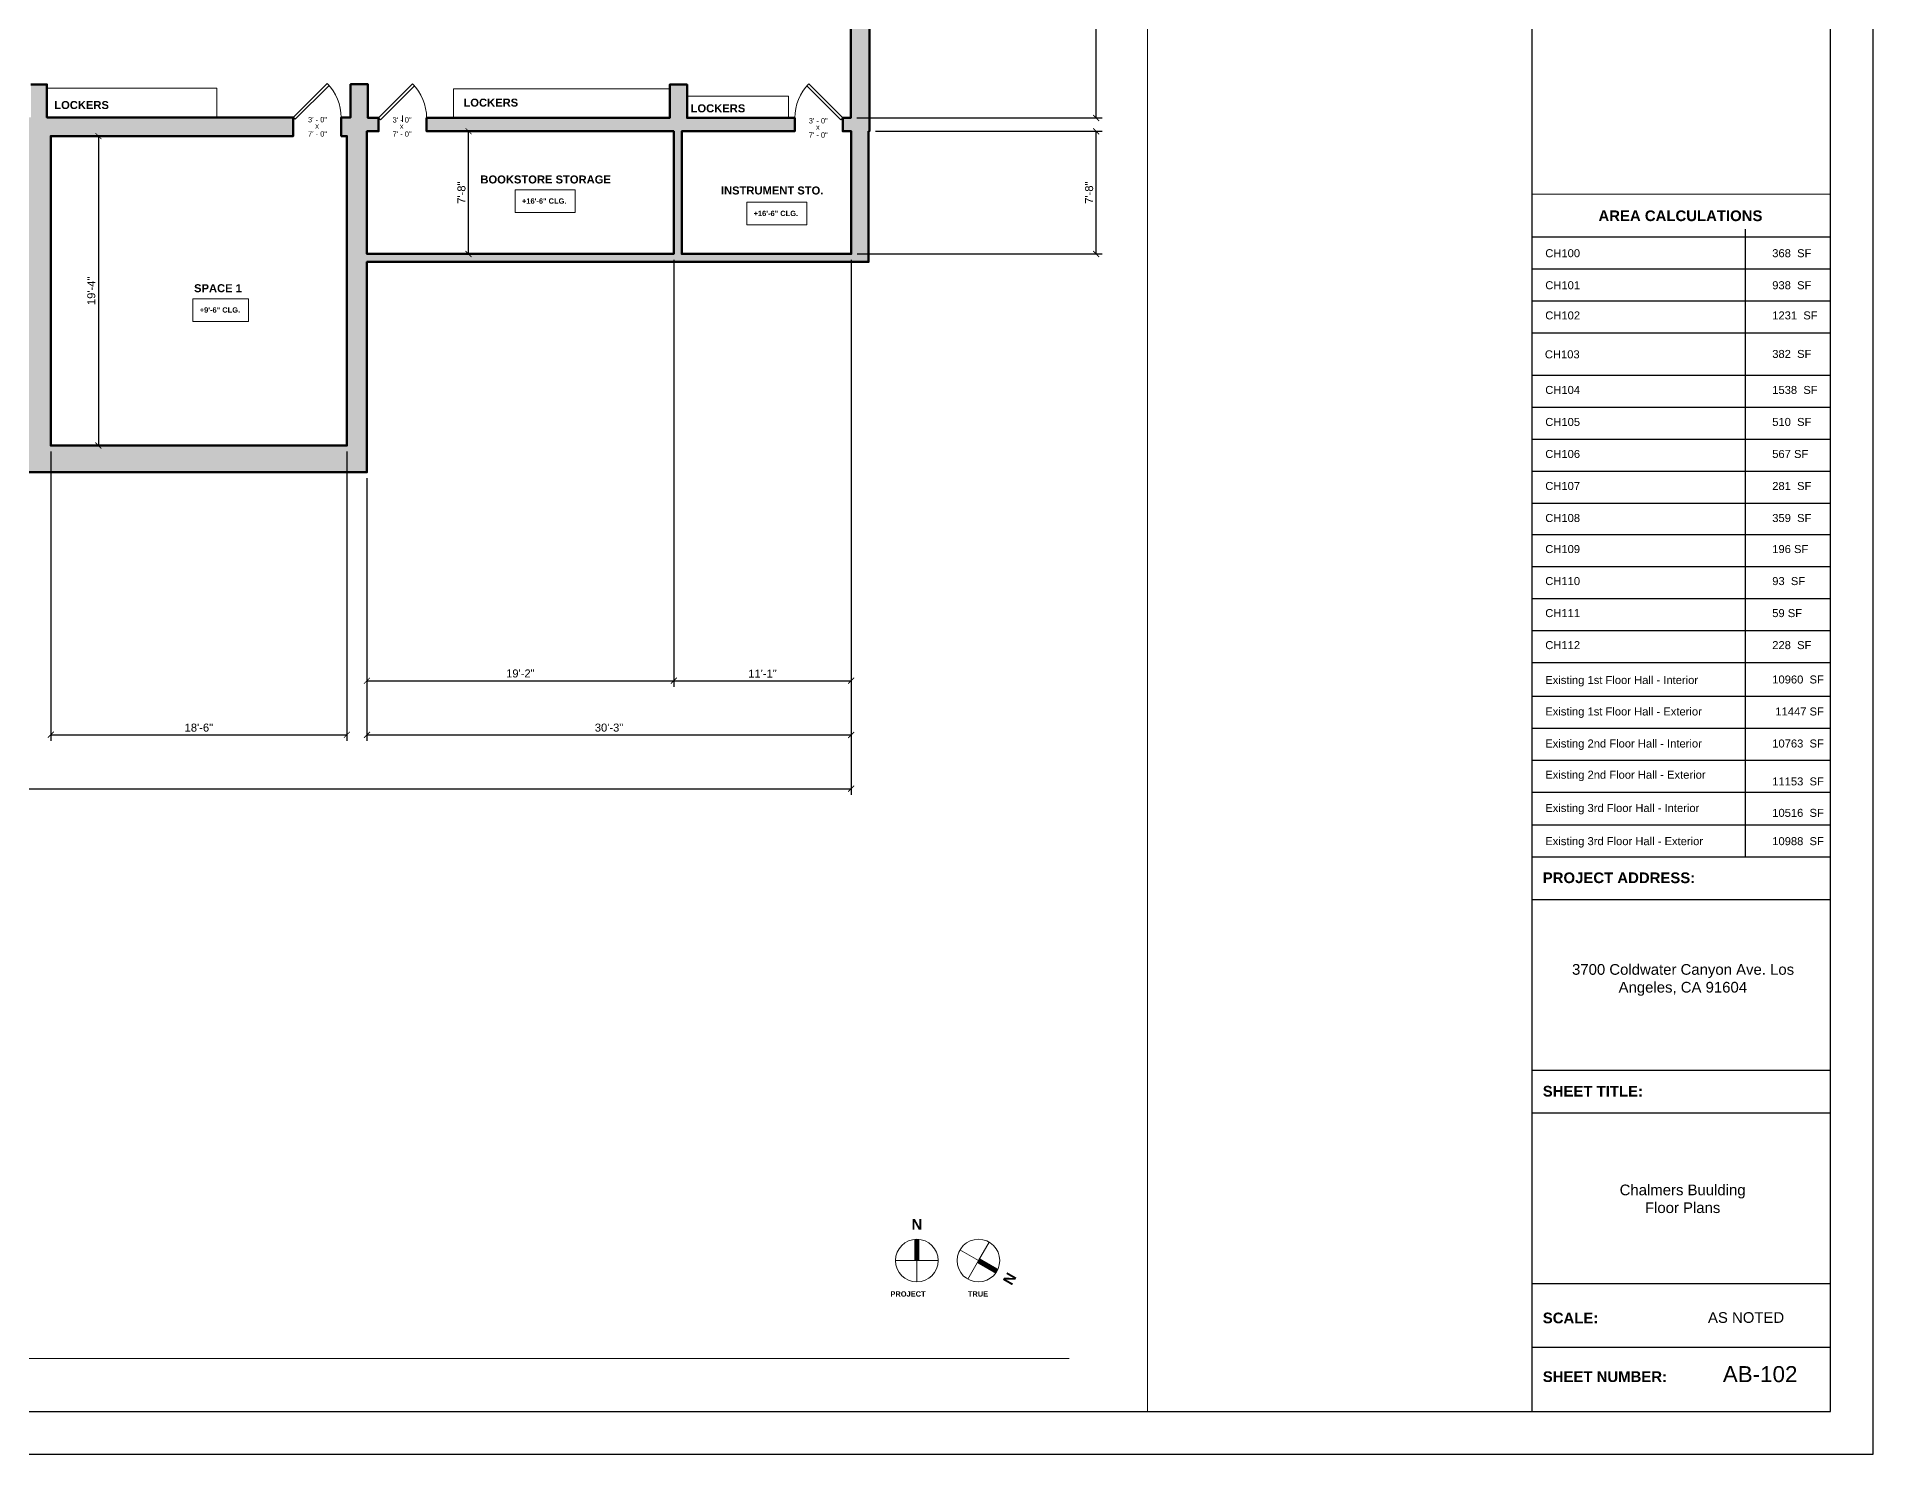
# Model space of a CAD drawing. Header units: inches. Extents: x -2078 to 106214, y -964 to 6385.
# Drawn here: x 19181 to 20558, y 2929 to 3991 of the extents above; entities that cross this region are included whole.
import ezdxf

# ---------------------------------------------------------------- set-up
doc = ezdxf.new("R2010")
doc.units = ezdxf.units.IN
doc.header["$MEASUREMENT"] = 0
for name, color, linetype, lineweight in [('A-ANNO', 2, 'Continuous', 5), ('A-ANNO-DIMS', 1, 'Continuous', 9), ('A-CASE', 4, 'Continuous', 9), ('A-DETAIL-2', 20, 'Continuous', 25), ('A-DETAIL-3', 40, 'Continuous', 15), ('A-DOOR', 1, 'Continuous', 18), ('A-WALL', 3, 'Continuous', 40)]:
    doc.layers.add(name, color=color, linetype=linetype, lineweight=lineweight)
doc.layers.add('A-HATCH', color=9, linetype='Continuous')
doc.layers.add('A-TB', color=7, linetype='Continuous')
doc.styles.add('Arial_1', font='arial.ttf', dxfattribs={"height": 0.0625})
doc.styles.add('Arial_2', font='arial.ttf', dxfattribs={"height": 3})
doc.styles.add('Arial_3', font='arial.ttf', dxfattribs={"height": 0.125})
doc.styles.add('Arial_4', font='arial.ttf', dxfattribs={"height": 3})
doc.styles.add('Arial_5', font='arial.ttf', dxfattribs={"height": 0.09375})
doc.styles.add('Arial_B', font='arialbd.ttf', dxfattribs={"height": 4.5})
doc.styles.add('Arial_B_1', font='arialbd.ttf', dxfattribs={"height": 3})
doc.styles.add('Arial_B_2', font='arialbd.ttf', dxfattribs={"height": 0.125})
doc.styles.add('Arial_B_3', font='arialbd.ttf', dxfattribs={"height": 0.0625})
doc.styles.add('Jay Cad', font='arial.ttf', dxfattribs={"height": 0.125})
doc.styles.add('JC', font='arial.ttf', dxfattribs={"height": 0.125})
doc.dimstyles.new('Jay Cad - DIMS', dxfattribs={"dimtxt": 0.125, "dimasz": 0.09375, "dimexe": 0.09375, "dimexo": 0.09375, "dimgap": 0.046875, "dimtad": 1, "dimdec": 1, "dimzin": 0, "dimdsep": 46, "dimlunit": 4, "dimtxsty": 'Jay Cad', "dimblk": 'ARCHTICK', "dimcen": 0.09, "dimclrd": 1, "dimclre": 1, "dimclrt": 256, "dimadec": 0, "dimazin": 0, "dimtfac": 1, "dimtdec": 1, "dimtofl": 0, "dimtmove": 1, "dimatfit": 3, "dimfxl": 1, "dimtolj": 1, "dimtzin": 0, "dimarcsym": 0})
doc.dimstyles.new('JC-DIMS', dxfattribs={"dimtxt": 0.125, "dimasz": 0.09375, "dimexe": 0.09375, "dimexo": 0.09375, "dimgap": 0.046875, "dimtad": 1, "dimdec": 1, "dimzin": 0, "dimdsep": 46, "dimlunit": 4, "dimtxsty": 'JC', "dimblk": 'ARCHTICK', "dimcen": 0.09, "dimclrd": 1, "dimclre": 1, "dimclrt": 256, "dimadec": 0, "dimazin": 0, "dimtfac": 1, "dimtdec": 1, "dimtofl": 0, "dimtmove": 1, "dimatfit": 3, "dimfxl": 1, "dimtolj": 1, "dimtzin": 0, "dimarcsym": 0})

# ---------------------------------------------------------------- blocks, each defined once
blk = doc.blocks.new('JC_DOOR_SINGLE PANEL - SINGLE DOOR-1525219-1st Floor Plan')
at = {"layer": 'A-DOOR', "lineweight": 30}
for p, q in [((-7.5, 30.5), (-8.9, 29)), ((-8.9, 29), (16.6, 3.6)), ((18, 5), (-7.5, 30.5)), ((16.6, 3.6), (18, 5))]:
    blk.add_line(p, q, dxfattribs=at)
at = {"layer": 'A-DOOR', "lineweight": 9}
blk.add_arc((18, 5), 36, 135, 180, dxfattribs=at)
blk = doc.blocks.new('JC_DOOR_SINGLE PANEL - SINGLE DOOR-1525205-1st Floor Plan')
at = {"layer": 'A-DOOR', "lineweight": 30}
for p, q in [((-8.9, -29), (16.6, -3.6)), ((18, -5), (-7.5, -30.5)), ((16.6, -3.6), (18, -5)), ((-7.5, -30.5), (-8.9, -29))]:
    blk.add_line(p, q, dxfattribs=at)
at = {"layer": 'A-DOOR', "lineweight": 9}
blk.add_arc((18, -5), 36, 180, 225, dxfattribs=at)
blk = doc.blocks.new('JC_DOOR_SINGLE PANEL - SINGLE DOOR-1525207-1st Floor Plan')
at = {"layer": 'A-DOOR', "lineweight": 30}
for p, q in [((-8.9, -31), (16.6, -5.6)), ((18, -7), (-7.5, -32.5)), ((16.6, -5.6), (18, -7)), ((-7.5, -32.5), (-8.9, -31))]:
    blk.add_line(p, q, dxfattribs=at)
at = {"layer": 'A-DOOR', "lineweight": 9}
blk.add_arc((18, -7), 36, 180, 225, dxfattribs=at)
blk = doc.blocks.new('Casework 36 - Casework 1-1710508-1st Floor Plan')
at = {"layer": 'A-CASE'}
for q in [(-956.5, -335.6), (-829.3, -357.7)]:
    blk.add_line((-829.3, -335.6), q, dxfattribs=at)
blk = doc.blocks.new('Casework 37 - Casework 1-1710561-1st Floor Plan')
at = {"layer": 'A-CASE'}
for p in [(-981.2, -359), (-819.1, -337.1)]:
    blk.add_line(p, (-981.2, -337.1), dxfattribs=at)
blk = doc.blocks.new('Casework 38 - Casework 1-1710618-1st Floor Plan')
at = {"layer": 'A-CASE'}
for q in [(-982.4, -346.2), (-906.5, -362.6)]:
    blk.add_line((-906.5, -346.2), q, dxfattribs=at)
blk = doc.blocks.new('_ArchTick')
at = {"color": 0, "linetype": 'ByBlock', "const_width": 0.15}
blk.add_lwpolyline([(-0.5, -0.5), (0.5, 0.5)], dxfattribs=at)
blk = doc.blocks.new('*D1133')
at = {"layer": 'A-ANNO', "color": 1, "lineweight": -2, "transparency": 16777216}
for p, q in [((19191.7, 3680.4), (19191.7, 3463.6)), ((19413.7, 3680.4), (19413.7, 3463.6)), ((19191.7, 3468.1), (19413.7, 3468.1))]:
    blk.add_line(p, q, dxfattribs=at)
at = {"layer": 'Defpoints', "color": 0, "transparency": 16777216}
for p in [(19191.7, 3684.9), (19413.7, 3684.9), (19413.7, 3468.1)]:
    blk.add_point(p, dxfattribs=at)
at = {"layer": 'A-ANNO', "color": 1, "lineweight": -2, "transparency": 16777216, "xscale": 4.5, "yscale": 4.5, "zscale": 4.5, "rotation": 180}
blk.add_blockref('_ArchTick', (19191.7, 3468.1), dxfattribs=at)
at = {"layer": 'A-ANNO', "color": 1, "lineweight": -2, "transparency": 16777216, "xscale": 4.5, "yscale": 4.5, "zscale": 4.5}
blk.add_blockref('_ArchTick', (19413.7, 3468.1), dxfattribs=at)
at = {"layer": 'A-ANNO', "transparency": 16777216, "insert": (19302.7, 3473.4), "char_height": 6, "attachment_point": 5, "style": 'Jay Cad'}
blk.add_mtext('\\A1;18\'-6"', dxfattribs=at)
blk = doc.blocks.new('*D1135')
at = {"layer": 'A-ANNO', "color": 1, "lineweight": -2, "transparency": 16777216}
for p, q in [((19791.7, 3824), (19791.7, 3463.5)), ((19428.7, 3660.4), (19428.7, 3463.5)), ((19428.7, 3468), (19791.7, 3468))]:
    blk.add_line(p, q, dxfattribs=at)
at = {"layer": 'Defpoints', "color": 0, "transparency": 16777216}
for p in [(19791.7, 3828.5), (19428.7, 3664.9), (19791.7, 3468)]:
    blk.add_point(p, dxfattribs=at)
at = {"layer": 'A-ANNO', "color": 1, "lineweight": -2, "transparency": 16777216, "xscale": 4.5, "yscale": 4.5, "zscale": 4.5, "rotation": 180}
blk.add_blockref('_ArchTick', (19428.7, 3468), dxfattribs=at)
at = {"layer": 'A-ANNO', "color": 1, "lineweight": -2, "transparency": 16777216, "xscale": 4.5, "yscale": 4.5, "zscale": 4.5}
blk.add_blockref('_ArchTick', (19791.7, 3468), dxfattribs=at)
at = {"layer": 'A-ANNO', "transparency": 16777216, "insert": (19610.2, 3473.4), "char_height": 6, "attachment_point": 5, "style": 'Jay Cad'}
blk.add_mtext('\\A1;30\'-3"', dxfattribs=at)
blk = doc.blocks.new('*D1117')
at = {"layer": 'A-ANNO', "color": 1, "lineweight": -2, "transparency": 16777216}
for p, q in [((19795.9, 4187.5), (19979.9, 4187.5)), ((19975.4, 3930.5), (19975.4, 4187.5)), ((19795.9, 3930.5), (19979.9, 3930.5))]:
    blk.add_line(p, q, dxfattribs=at)
at = {"layer": 'Defpoints', "color": 0, "transparency": 16777216}
for p in [(19791.4, 4187.5), (19975.4, 4187.5), (19791.4, 3930.5)]:
    blk.add_point(p, dxfattribs=at)
at = {"layer": 'A-ANNO', "color": 1, "lineweight": -2, "transparency": 16777216, "xscale": 4.5, "yscale": 4.5, "zscale": 4.5}
for p, rotation in [((19975.4, 4187.5), 90), ((19975.4, 3930.5), 270)]:
    blk.add_blockref('_ArchTick', p, dxfattribs=dict(at, rotation=rotation))
at = {"layer": 'A-ANNO', "transparency": 16777216, "insert": (19970.1, 4059), "char_height": 6, "attachment_point": 5, "rotation": 90, "style": 'Jay Cad'}
blk.add_mtext('\\A1;21\'-5"', dxfattribs=at)
blk = doc.blocks.new('*D1165')
at = {"layer": 'A-ANNO-DIMS', "color": 1, "lineweight": -2, "transparency": 16777216}
for p, q in [((19503.8, 3920.5), (19509.4, 3920.5)), ((19504.9, 3828.5), (19504.9, 3920.5)), ((19503.8, 3828.5), (19509.4, 3828.5))]:
    blk.add_line(p, q, dxfattribs=at)
at = {"layer": 'Defpoints', "color": 0, "transparency": 16777216}
for p in [(19499.3, 3920.5), (19504.9, 3920.5), (19499.3, 3828.5)]:
    blk.add_point(p, dxfattribs=at)
at = {"layer": 'A-ANNO-DIMS', "color": 1, "lineweight": -2, "transparency": 16777216, "xscale": 4.5, "yscale": 4.5, "zscale": 4.5}
for p, rotation in [((19504.9, 3920.5), 90), ((19504.9, 3828.5), 270)]:
    blk.add_blockref('_ArchTick', p, dxfattribs=dict(at, rotation=rotation))
at = {"layer": 'A-ANNO-DIMS', "transparency": 16777216, "insert": (19499.6, 3874.5), "char_height": 6, "width": 0.401, "attachment_point": 5, "rotation": 90, "style": 'JC'}
blk.add_mtext('\\A1;7\'-8"', dxfattribs=at)
blk = doc.blocks.new('*D1173')
at = {"layer": 'A-ANNO', "color": 1, "lineweight": -2, "transparency": 16777216}
for p, q in [((19791.7, 3824), (19791.7, 3423.1)), ((17744.7, 3807.4), (17744.7, 3423.1)), ((17744.7, 3427.6), (19791.7, 3427.6))]:
    blk.add_line(p, q, dxfattribs=at)
at = {"layer": 'Defpoints', "color": 0, "transparency": 16777216}
for p in [(19791.7, 3828.5), (17744.7, 3811.9), (19791.7, 3427.6)]:
    blk.add_point(p, dxfattribs=at)
at = {"layer": 'A-ANNO', "color": 1, "lineweight": -2, "transparency": 16777216, "xscale": 4.5, "yscale": 4.5, "zscale": 4.5, "rotation": 180}
blk.add_blockref('_ArchTick', (17744.7, 3427.6), dxfattribs=at)
at = {"layer": 'A-ANNO', "color": 1, "lineweight": -2, "transparency": 16777216, "xscale": 4.5, "yscale": 4.5, "zscale": 4.5}
blk.add_blockref('_ArchTick', (19791.7, 3427.6), dxfattribs=at)
at = {"layer": 'A-ANNO', "transparency": 16777216, "insert": (18768.2, 3432.9), "char_height": 6, "attachment_point": 5, "style": 'Jay Cad'}
blk.add_mtext('\\A1;170\'-7"', dxfattribs=at)
blk = doc.blocks.new('*D1175')
at = {"layer": 'A-ANNO', "color": 1, "lineweight": -2, "transparency": 16777216}
for p, q in [((19809.9, 3920.5), (19979.9, 3920.5)), ((19975.4, 3828.5), (19975.4, 3920.5)), ((19796.2, 3828.5), (19979.9, 3828.5))]:
    blk.add_line(p, q, dxfattribs=at)
at = {"layer": 'Defpoints', "color": 0, "transparency": 16777216}
for p in [(19805.4, 3920.5), (19975.4, 3920.5), (19791.7, 3828.5)]:
    blk.add_point(p, dxfattribs=at)
at = {"layer": 'A-ANNO', "color": 1, "lineweight": -2, "transparency": 16777216, "xscale": 4.5, "yscale": 4.5, "zscale": 4.5}
for p, rotation in [((19975.4, 3920.5), 90), ((19975.4, 3828.5), 270)]:
    blk.add_blockref('_ArchTick', p, dxfattribs=dict(at, rotation=rotation))
at = {"layer": 'A-ANNO', "transparency": 16777216, "insert": (19970.1, 3874.5), "char_height": 6, "attachment_point": 5, "rotation": 90, "style": 'Jay Cad'}
blk.add_mtext('\\A1;7\'-8"', dxfattribs=at)
blk = doc.blocks.new('JC- existing door Tag_quad - JC- existing door Tag_quad-839775-1st Floor Plan')
at = {"layer": 'A-ANNO', "insert": (-0.023, 0.038), "char_height": 0.0625, "width": 0.0505, "attachment_point": 1, "style": 'Arial_1', "bg_fill": 3, "box_fill_scale": 1.25, "bg_fill_color": 256, "bg_fill_true_color": 13158600, "bg_fill_transparency": 0}
blk.add_mtext('x', dxfattribs=at)
blk = doc.blocks.new('*D1205')
at = {"layer": 'A-ANNO-DIMS', "color": 1, "lineweight": -2, "transparency": 16777216}
for p, q in [((19228.6, 3916.9), (19222.9, 3916.9)), ((19227.4, 3916.9), (19227.4, 3684.9)), ((19228.6, 3684.9), (19222.9, 3684.9))]:
    blk.add_line(p, q, dxfattribs=at)
at = {"layer": 'Defpoints', "color": 0, "transparency": 16777216}
for p in [(19233.1, 3916.9), (19227.4, 3684.9), (19233.1, 3684.9)]:
    blk.add_point(p, dxfattribs=at)
at = {"layer": 'A-ANNO-DIMS', "color": 1, "lineweight": -2, "transparency": 16777216, "xscale": 4.5, "yscale": 4.5, "zscale": 4.5}
for p, rotation in [((19227.4, 3916.9), 90), ((19227.4, 3684.9), 270)]:
    blk.add_blockref('_ArchTick', p, dxfattribs=dict(at, rotation=rotation))
at = {"layer": 'A-ANNO-DIMS', "transparency": 16777216, "insert": (19222.1, 3800.9), "char_height": 6, "width": 0.487, "attachment_point": 5, "rotation": 90, "style": 'JC'}
blk.add_mtext('\\A1;19\'-4"', dxfattribs=at)
blk = doc.blocks.new('*D1211')
at = {"layer": 'A-ANNO', "color": 1, "lineweight": -2, "transparency": 16777216}
for p, q in [((19658.7, 3824), (19658.7, 3504.1)), ((19428.7, 3660.4), (19428.7, 3504.1)), ((19428.7, 3508.6), (19658.7, 3508.6))]:
    blk.add_line(p, q, dxfattribs=at)
at = {"layer": 'Defpoints', "color": 0, "transparency": 16777216}
for p in [(19658.7, 3828.5), (19428.7, 3664.9), (19658.7, 3508.6)]:
    blk.add_point(p, dxfattribs=at)
at = {"layer": 'A-ANNO', "color": 1, "lineweight": -2, "transparency": 16777216, "xscale": 4.5, "yscale": 4.5, "zscale": 4.5, "rotation": 180}
blk.add_blockref('_ArchTick', (19428.7, 3508.6), dxfattribs=at)
at = {"layer": 'A-ANNO', "color": 1, "lineweight": -2, "transparency": 16777216, "xscale": 4.5, "yscale": 4.5, "zscale": 4.5}
blk.add_blockref('_ArchTick', (19658.7, 3508.6), dxfattribs=at)
at = {"layer": 'A-ANNO', "transparency": 16777216, "insert": (19543.7, 3514), "char_height": 6, "attachment_point": 5, "style": 'Jay Cad'}
blk.add_mtext('\\A1;19\'-2"', dxfattribs=at)
blk = doc.blocks.new('*D1213')
at = {"layer": 'A-ANNO', "color": 1, "lineweight": -2, "transparency": 16777216}
for p, q in [((19658.7, 3824), (19658.7, 3504.1)), ((19791.7, 3824), (19791.7, 3504.1)), ((19658.7, 3508.6), (19791.7, 3508.6))]:
    blk.add_line(p, q, dxfattribs=at)
at = {"layer": 'Defpoints', "color": 0, "transparency": 16777216}
for p in [(19658.7, 3828.5), (19791.7, 3828.5), (19791.7, 3508.6)]:
    blk.add_point(p, dxfattribs=at)
at = {"layer": 'A-ANNO', "color": 1, "lineweight": -2, "transparency": 16777216, "xscale": 4.5, "yscale": 4.5, "zscale": 4.5, "rotation": 180}
blk.add_blockref('_ArchTick', (19658.7, 3508.6), dxfattribs=at)
at = {"layer": 'A-ANNO', "color": 1, "lineweight": -2, "transparency": 16777216, "xscale": 4.5, "yscale": 4.5, "zscale": 4.5}
blk.add_blockref('_ArchTick', (19791.7, 3508.6), dxfattribs=at)
at = {"layer": 'A-ANNO', "transparency": 16777216, "insert": (19725.2, 3513.9), "char_height": 6, "attachment_point": 5, "style": 'Jay Cad'}
blk.add_mtext('\\A1;11\'-1"', dxfattribs=at)
blk = doc.blocks.new('JC_TB_48x36 - JC_TB_3624-1264225-Floor Plans')
at = {"layer": 'A-TB'}
for p, q in [((47.997, -11.988), (47.997, 24.012)), ((43.997, 23.512), (43.997, -11.488)), ((47.497, -11.488), (47.497, 23.512)), ((43.997, -4.988), (47.497, -4.988)), ((43.997, -5.488), (47.497, -5.488)), ((43.997, -7.488), (47.497, -7.488)), ((43.997, -7.988), (47.497, -7.988)), ((43.997, -9.988), (47.497, -9.988)), ((47.497, -10.738), (43.997, -10.738)), ((0.747, -11.488), (47.497, -11.488)), ((-0.003, -11.988), (47.997, -11.988))]:
    blk.add_line(p, q, dxfattribs=at)
at = {"layer": 'A-TB', "insert": (46.061, -10.323), "char_height": 0.125, "width": 1.08259, "attachment_point": 1, "style": 'Arial_3', "bg_fill": 2}
blk.add_mtext('AS NOTED', dxfattribs=at)
at = {"layer": 'A-TB', "char_height": 0.125, "attachment_point": 1, "style": 'Arial_B_2', "bg_fill": 2}
for s, insert, width in [('PROJECT ADDRESS:', (44.126, -5.172), 2.14941), ('SHEET TITLE:', (44.126, -7.672), 1.42031), ('SCALE:', (44.126, -10.328), 0.77959), ('SHEET NUMBER:', (44.126, -11.016), 1.76434)]:
    blk.add_mtext(s, dxfattribs=dict(at, insert=insert, width=width))
blk = doc.blocks.new('north arrow - north arrow-1258243-Floor Plans')
at = {"layer": 'A-ANNO'}
h = blk.add_hatch(color=256, dxfattribs=at)
edge = h.paths.add_edge_path()
edge.add_line((0.031, 0), (-0.031, 0))
edge.add_line((-0.031, 0), (-0.031, 0.248))
edge.add_arc((0, 0), 0.25, 82.8192, 97.1808, ccw=False)
edge.add_line((0.031, 0.248), (0.031, 0))
at = {"layer": 'A-ANNO', "lineweight": 20}
for q in [(-0.25, 0), (0.25, 0), (0, -0.25)]:
    blk.add_line((0, 0), q, dxfattribs=at)
at = {"layer": 'A-ANNO'}
blk.add_circle((0, 0), 0.25, dxfattribs=at)
at = {"layer": 'A-ANNO', "insert": (-0.062, 0.486), "char_height": 0.125, "width": 0.1515, "attachment_point": 1, "style": 'Arial_B_2', "bg_fill": 3, "box_fill_scale": 1.25, "bg_fill_color": 256, "bg_fill_true_color": 13158600, "bg_fill_transparency": 0}
blk.add_mtext('\\fArial|b1|i0|c0|p34|;N', dxfattribs=at)

msp = doc.modelspace()

# ---------------------------------------------------------------- linework, layer by layer
at = {"layer": 'A-ANNO'}
msp.add_line((19455.414, 3925.501), (19455.401, 3932.394), dxfattribs=at)
at = {"layer": 'A-ANNO', "flags": 128}
for points in [[(19539.815, 3876.67), (19584.726, 3876.67), (19584.726, 3859.601), (19539.815, 3859.601)], [(19713.431, 3867.4), (19758.342, 3867.4), (19758.342, 3850.332), (19713.431, 3850.332)], [(19298.267, 3795.001), (19340.003, 3795.001), (19340.003, 3777.932), (19298.267, 3777.932)]]:
    msp.add_lwpolyline(points, close=True, dxfattribs=at)
at = {"layer": 'A-DETAIL-3', "lineweight": 9}
msp.add_line((20013.88, 5200.663), (20013.88, 2960.663), dxfattribs=at)

# ---------------------------------------------------------------- block references
at = {"layer": 'A-CASE'}
for name, p in [('Casework 36 - Casework 1-1710508-1st Floor Plan', (20145.359, 4288.537)), ('Casework 37 - Casework 1-1710561-1st Floor Plan', (20474.8, 4289.533)), ('Casework 38 - Casework 1-1710618-1st Floor Plan', (20651.123, 4293.076))]:
    msp.add_blockref(name, p, dxfattribs=at)
at = {"layer": 'A-DOOR', "rotation": 180}
for name, p in [('JC_DOOR_SINGLE PANEL - SINGLE DOOR-1525207-1st Floor Plan', (19391.414, 3923.88)), ('JC_DOOR_SINGLE PANEL - SINGLE DOOR-1525205-1st Floor Plan', (19455.414, 3925.501))]:
    msp.add_blockref(name, p, dxfattribs=at)
at = {"layer": 'A-DOOR'}
msp.add_blockref('JC_DOOR_SINGLE PANEL - SINGLE DOOR-1525219-1st Floor Plan', (19767.414, 3925.501), dxfattribs=at)

# ---------------------------------------------------------------- texts
at = {"layer": 'A-ANNO', "attachment_point": 1}
for s, insert, char_height, width, style in [('LOCKERS', (19194.307, 3943.17), 6, 50.5, 'Arial_B'), ('LOCKERS', (19501.07, 3944.989), 6, 50.5, 'Arial_B'), ('LOCKERS', (19671.32, 3940.71), 6, 50.5, 'Arial_B'), ('BOOKSTORE STORAGE', (19513.761, 3887.379), 6, 120.594, 'Arial_B'), ('+16\'-6" CLG.', (19544.935, 3870.216), 4, 41.814, 'Arial_B_1'), ('INSTRUMENT STO.', (19694.064, 3879.109), 6, 94.94, 'Arial_B'), ('+16\'-6" CLG.', (19718.551, 3860.947), 4, 41.814, 'Arial_B_1'), ('SPACE 1', (19299.105, 3805.856), 6, 43.632, 'Arial_B'), ('+9\'-6" CLG.', (19303.387, 3788.547), 4, 37.976, 'Arial_B_1')]:
    msp.add_mtext(s, dxfattribs=dict(at, insert=insert, char_height=char_height, width=width, style=style))

# ---------------------------------------------------------------- dimensions: what is measured, and where the dimension line sits
at = {"layer": 'A-ANNO'}
for base, p1, p2, picture, middle in [((19975.394, 4187.501), (19791.414, 3930.501), (19791.414, 4187.501), '*D1117', (19970.08, 4059.001)), ((19975.394, 3920.501), (19791.703, 3828.501), (19805.414, 3920.501), '*D1175', (19970.08, 3874.501))]:
    dim = msp.add_linear_dim(base=base, p1=p1, p2=p2, angle=90, dimstyle='Jay Cad - DIMS', dxfattribs=at)
    dim.commit()
    dim.dimension.update_dxf_attribs({"geometry": picture, "text_midpoint": middle})
for base, p1, p2, picture, middle in [((19791.703, 3427.601), (17744.703, 3811.88), (19791.703, 3828.501), '*D1173', (18768.203, 3432.915)), ((19791.703, 3468.035), (19428.703, 3664.88), (19791.703, 3828.501), '*D1135', (19610.203, 3473.351)), ((19658.703, 3508.642), (19428.703, 3664.88), (19658.703, 3828.501), '*D1211', (19543.703, 3513.955)), ((19791.703, 3508.642), (19658.703, 3828.501), (19791.703, 3828.501), '*D1213', (19725.203, 3513.904)), ((19413.703, 3468.084), (19191.703, 3684.88), (19413.703, 3684.88), '*D1133', (19302.703, 3473.398))]:
    dim = msp.add_linear_dim(base=base, p1=p1, p2=p2, dimstyle='Jay Cad - DIMS', dxfattribs=at)
    dim.commit()
    dim.dimension.update_dxf_attribs({"geometry": picture, "text_midpoint": middle})
at = {"layer": 'A-ANNO-DIMS'}
for base, p1, p2, picture, middle in [((19227.424, 3684.88), (19233.081, 3916.88), (19233.081, 3684.88), '*D1205', (19222.11, 3800.88)), ((19504.945, 3920.501), (19499.288, 3828.501), (19499.288, 3920.501), '*D1165', (19499.631, 3874.501))]:
    dim = msp.add_linear_dim(base=base, p1=p1, p2=p2, angle=90, dimstyle='JC-DIMS', dxfattribs=at)
    dim.commit()
    dim.dimension.update_dxf_attribs({"geometry": picture, "text_midpoint": middle})

# ---------------------------------------------------------------- next in the draw order: block references
at = {"layer": 'A-ANNO', "xscale": 64, "yscale": 64, "zscale": 64}
for p in [(19391.414, 3924.089), (19454.791, 3923.924), (19766.791, 3923.229)]:
    msp.add_blockref('JC- existing door Tag_quad - JC- existing door Tag_quad-839775-1st Floor Plan', p, dxfattribs=at)

# ---------------------------------------------------------------- next in the draw order: texts
at = {"layer": 'A-ANNO', "char_height": 4, "width": 17.978, "attachment_point": 1, "style": 'Arial_2'}
for s, insert in [('3\' - 0"', (19384.528, 3931.226)), ('3\' - 0"', (19447.905, 3931.061)), ('3\' - 0"', (19759.905, 3930.366)), ('7\' - 0"', (19384.528, 3920.545)), ('7\' - 0"', (19447.905, 3920.38)), ('7\' - 0"', (19759.905, 3919.685))]:
    msp.add_mtext(s, dxfattribs=dict(at, insert=insert))

# ---------------------------------------------------------------- next in the draw order: block references
at = {"layer": 'A-TB', "xscale": 64, "yscale": 64, "zscale": 64}
msp.add_blockref('JC_TB_48x36 - JC_TB_3624-1264225-Floor Plans', (17486.08, 3695.863), dxfattribs=at)

# ---------------------------------------------------------------- next in the draw order: hatches: boundary and pattern name
at = {"layer": 'A-HATCH'}
h = msp.add_hatch(color=256, dxfattribs=at)
h.dxf.hatch_style = 1
h.paths.add_polyline_path([(19805.414, 4380.691), (19877.414, 4380.691), (19877.414, 4386.691), (19869.414, 4386.691), (19805.414, 4386.691), (19805.414, 4401.691), (19793.414, 4401.691), (19793.414, 4193.501), (19788.228, 4193.501), (19788.228, 4187.501), (19791.414, 4187.501), (19791.414, 3930.501), (19785.414, 3930.501), (19785.414, 3920.501), (19791.703, 3920.501), (19791.703, 3828.501), (19664.703, 3828.501), (19664.703, 3920.501), (19749.414, 3920.501), (19749.414, 3930.501), (19668.693, 3930.501), (19668.693, 3955.448), (19655.693, 3955.448), (19655.693, 3930.501), (19473.414, 3930.501), (19473.414, 3920.501), (19658.703, 3920.501), (19658.703, 3828.501), (19428.703, 3828.501), (19428.703, 3920.501), (19437.414, 3920.501), (19437.414, 3930.501), (19429.414, 3930.501), (19429.414, 3955.715), (19416.414, 3955.715), (19416.414, 3930.88), (19409.414, 3930.88), (19409.414, 3916.88), (19413.703, 3916.88), (19413.703, 3684.88), (19191.703, 3684.88), (19191.703, 3916.88), (19373.414, 3916.88), (19373.414, 3930.88), (19188.838, 3930.88), (19188.838, 3955.643), (19176.838, 3955.643), (19176.838, 3930.88), (19099.703, 3930.88), (19099.703, 3919.88), (19173.703, 3919.88), (19173.703, 3682.88), (19054.703, 3682.88), (19054.703, 3919.88), (19063.703, 3919.88), (19063.703, 3930.88), (19037.363, 3930.88), (19037.363, 3919.88), (19046.703, 3919.88), (19046.703, 3679.88), (18949.703, 3679.88), (18949.703, 3701.88), (18937.703, 3701.88), (18937.703, 3679.88), (18708.703, 3679.88), (18708.703, 3691.88), (18695.703, 3691.88), (18695.703, 3679.88), (18385.703, 3679.88), (18385.703, 3865.63), (18377.703, 3865.63), (18377.703, 3866.88), (18372.703, 3866.88), (18372.703, 3679.88), (18229.703, 3679.88), (18229.703, 3723.02), (18216.703, 3723.02), (18216.703, 3679.88), (18145.476, 3679.88), (18145.476, 3690.52), (18140.476, 3690.52), (18140.476, 3679.88), (18073.062, 3679.88), (18073.062, 3701.939), (18061.062, 3701.939), (18061.062, 3679.88), (17927.453, 3679.88), (17927.453, 3690.13), (17922.453, 3690.13), (17922.453, 3679.88), (17851.703, 3679.88), (17851.703, 3775.38), (17922.453, 3775.38), (17922.453, 3772.38), (17927.453, 3772.38), (17927.453, 3780.38), (17851.703, 3780.38), (17851.703, 3884.519), (17856.251, 3884.519), (17856.251, 3896.519), (17851.703, 3896.519), (17851.703, 3921.88), (17898.414, 3921.88), (17898.414, 3931.88), (17849.414, 3931.88), (17849.414, 3933.88), (17844.414, 3933.88), (17844.414, 3931.88), (17833.526, 3931.88), (17833.526, 3921.88), (17839.703, 3921.88), (17839.703, 3811.88), (17744.703, 3811.88), (17744.703, 3921.88), (17785.526, 3921.88), (17785.526, 3931.88), (17780.35, 3931.88), (17780.35, 3966.098), (17694.851, 3966.098), (17694.851, 3979.52), (17652.414, 4041.947), (17652.414, 4134.469), (17646.414, 4134.469), (17646.414, 4040.101), (17688.851, 3977.674), (17688.851, 3960.098), (17774.35, 3960.098), (17774.35, 3931.88), (17723.703, 3931.88), (17723.703, 3805.88), (17839.703, 3805.88), (17839.703, 3664.88), (19428.703, 3664.88), (19428.703, 3822.501), (19804.703, 3822.501), (19804.703, 3920.501), (19805.414, 3920.501)])

# ---------------------------------------------------------------- next in the draw order: linework, layer by layer
at = {"layer": 'A-ANNO', "lineweight": 9}
msp.add_line((17607.259, 3000.375), (19955.151, 3000.375), dxfattribs=at)
at = {"layer": 'A-DETAIL-2'}
for p, q in [((20301.88, 3841.441), (20525.88, 3841.441)), ((20301.88, 3841.441), (20525.88, 3841.441)), ((20461.88, 3847.196), (20461.88, 3376.663)), ((20301.88, 3817.441), (20525.88, 3817.441)), ((20301.88, 3793.441), (20525.88, 3793.441)), ((20301.88, 3769.441), (20525.88, 3769.441)), ((20301.88, 3737.574), (20525.88, 3737.574)), ((20301.88, 3713.574), (20525.88, 3713.574)), ((20301.88, 3689.574), (20525.88, 3689.574)), ((20301.88, 3665.574), (20525.88, 3665.574)), ((20301.88, 3641.574), (20525.88, 3641.574)), ((20301.88, 3618.274), (20525.88, 3618.274)), ((20301.88, 3594.274), (20525.88, 3594.274)), ((20301.88, 3570.274), (20525.88, 3570.274)), ((20301.88, 3546.274), (20525.88, 3546.274)), ((20301.88, 3522.274), (20525.88, 3522.274)), ((20301.88, 3497.119), (20525.88, 3497.119)), ((20301.88, 3473.119), (20525.88, 3473.119)), ((20301.88, 3449.119), (20525.88, 3449.119)), ((20301.88, 3425.119), (20525.88, 3425.119)), ((20301.88, 3400.663), (20525.88, 3400.663)), ((20301.88, 3376.663), (20525.88, 3376.663))]:
    msp.add_line(p, q, dxfattribs=at)
at = {"layer": 'A-DETAIL-3', "lineweight": 9}
for p, q in [((20525.88, 3873.441), (20301.88, 3873.441)), ((20301.88, 3776.986), (20301.88, 3376.663)), ((20525.88, 3376.663), (20525.88, 3776.986))]:
    msp.add_line(p, q, dxfattribs=at)
at = {"layer": 'A-WALL', "lineweight": 60}
for points in [[(17839.703, 3664.88), (19428.703, 3664.88), (19428.703, 3822.501), (19804.703, 3822.501), (19804.703, 3920.501), (19805.414, 3920.501), (19805.414, 4380.691), (19877.414, 4380.691), (19877.414, 4386.691)], [(19791.414, 4187.501), (19791.414, 3930.501), (19785.414, 3930.501), (19785.414, 3920.501), (19791.703, 3920.501), (19791.703, 3828.501), (19664.703, 3828.501), (19664.703, 3920.501), (19749.414, 3920.501), (19749.414, 3930.501), (19668.693, 3930.501), (19668.693, 3955.448), (19655.693, 3955.448), (19655.693, 3930.501), (19473.414, 3930.501), (19473.414, 3920.501), (19658.703, 3920.501), (19658.703, 3828.501), (19428.703, 3828.501), (19428.703, 3920.501), (19437.414, 3920.501), (19437.414, 3930.501), (19429.414, 3930.501), (19429.414, 3955.715), (19416.414, 3955.715), (19416.414, 3930.88), (19409.414, 3930.88), (19409.414, 3916.88), (19413.703, 3916.88), (19413.703, 3684.88), (19191.703, 3684.88), (19191.703, 3916.88), (19373.414, 3916.88), (19373.414, 3930.88), (19188.838, 3930.88), (19188.838, 3955.643), (19176.838, 3955.643)]]:
    msp.add_lwpolyline(points, dxfattribs=at)

# ---------------------------------------------------------------- next in the draw order: block references
at = {"layer": 'A-ANNO', "xscale": 64, "yscale": 64, "zscale": 64}
msp.add_blockref('north arrow - north arrow-1258243-Floor Plans', (19840.91, 3073.856), dxfattribs=at)
at = {"layer": 'A-ANNO', "xscale": 63.99999999999997, "yscale": 63.99999999999997, "zscale": 63.99999999999997, "rotation": 239.9999999999988}
msp.add_blockref('north arrow - north arrow-1258243-Floor Plans', (19887.044, 3073.856), dxfattribs=at)

# ---------------------------------------------------------------- next in the draw order: texts
at = {"layer": 'A-ANNO', "lineweight": 50, "insert": (20351.882, 3861.159), "char_height": 8, "width": 145.844, "attachment_point": 1, "style": 'Arial_B_2'}
msp.add_mtext('AREA CALCULATIONS', dxfattribs=at)
at = {"layer": 'A-ANNO', "attachment_point": 1}
for s, insert, char_height, width, style in [('CH100', (20311.998, 3832.084), 6, 144.43, 'Arial_5'), ('368  SF', (20482.147, 3832.084), 6, 47.066, 'Arial_5'), ('CH101', (20311.998, 3808.084), 6, 144.43, 'Arial_5'), ('938  SF', (20482.147, 3808.084), 6, 47.066, 'Arial_5'), ('CH102', (20311.998, 3785.457), 6, 144.43, 'Arial_5'), ('1231  SF', (20482.147, 3785.457), 6, 47.066, 'Arial_5'), ('CH103', (20311.694, 3756.281), 6, 144.43, 'Arial_5'), ('382  SF', (20482.147, 3756.577), 6, 47.066, 'Arial_5'), ('CH104', (20311.998, 3729.59), 6, 144.43, 'Arial_5'), ('1538  SF', (20482.147, 3729.59), 6, 47.066, 'Arial_5'), ('CH105', (20311.998, 3705.59), 6, 144.43, 'Arial_5'), ('510  SF', (20482.147, 3705.59), 6, 47.066, 'Arial_5'), ('CH106', (20311.998, 3681.59), 6, 144.43, 'Arial_5'), ('567 SF', (20482.147, 3681.59), 6, 47.066, 'Arial_5'), ('CH107', (20311.998, 3657.59), 6, 144.43, 'Arial_5'), ('281  SF', (20482.147, 3657.59), 6, 47.066, 'Arial_5'), ('CH108', (20311.998, 3633.59), 6, 144.43, 'Arial_5'), ('359  SF', (20482.147, 3633.59), 6, 47.066, 'Arial_5'), ('CH109', (20311.998, 3610.289), 6, 144.43, 'Arial_5'), ('196 SF', (20482.147, 3610.289), 6, 47.066, 'Arial_5'), ('CH110', (20311.998, 3586.289), 6, 144.43, 'Arial_5'), ('93  SF', (20482.147, 3586.289), 6, 47.066, 'Arial_5'), ('CH111', (20311.998, 3562.289), 6, 144.43, 'Arial_5'), ('59 SF', (20482.147, 3562.289), 6, 47.066, 'Arial_5'), ('CH112', (20311.998, 3538.289), 6, 144.43, 'Arial_5'), ('228  SF', (20482.147, 3538.289), 6, 47.066, 'Arial_5'), ('Existing 1st Floor Hall - Interior', (20311.998, 3512.113), 6, 139.582, 'Arial_5'), ('10960  SF', (20482.147, 3512.524), 6, 47.066, 'Arial_5'), ('Existing 1st Floor Hall - Exterior', (20311.998, 3488.524), 6, 143.42, 'Arial_5'), ('11447 SF', (20484.481, 3488.524), 6, 44.238, 'Arial_5'), ('Existing 2nd Floor Hall - Interior', (20311.998, 3464.524), 6, 142.814, 'Arial_5'), ('10763  SF', (20482.147, 3464.524), 6, 47.066, 'Arial_5'), ('Existing 2nd Floor Hall - Exterior', (20311.998, 3441.129), 6, 146.652, 'Arial_5'), ('11153  SF', (20482.147, 3436.108), 6, 47.066, 'Arial_5'), ('Existing 3rd Floor Hall - Interior', (20311.998, 3416.156), 6, 140.592, 'Arial_5'), ('10516  SF', (20482.147, 3412.529), 6, 47.066, 'Arial_5'), ('Existing 3rd Floor Hall - Exterior', (20311.998, 3391.306), 6, 144.43, 'Arial_5'), ('10988  SF', (20482.147, 3391.306), 6, 47.066, 'Arial_5'), ('PROJECT', (19821.114, 3050.85), 4, 32.724, 'Arial_B_3')]:
    msp.add_mtext(s, dxfattribs=dict(at, insert=insert, char_height=char_height, width=width, style=style))
at = {"layer": 'A-TB', "attachment_point": 1, "bg_fill": 2}
for s, insert, char_height, width, style in [('\\pi4.76755;3700 Coldwater Canyon Ave. Los \\P\\pi39.68433;Angeles, CA 91604', (20327.298, 3296.136), 8, 175.134, 'Arial_3'), ('\\pi8.33853;Chalmers Buulding\\P\\pi27.30988;Floor Plans', (20359.43, 3130.851), 8, 109.79576, 'Arial_3'), ('AB-102', (20445.12, 2994.751), 12, 67.872, 'Arial_4')]:
    msp.add_mtext(s, dxfattribs=dict(at, insert=insert, char_height=char_height, width=width, style=style))

# ---------------------------------------------------------------- next in the draw order: texts
at = {"layer": 'A-ANNO', "insert": (19879.147, 3050.85), "char_height": 4, "width": 18.988, "attachment_point": 1, "style": 'Arial_B_3'}
msp.add_mtext('TRUE', dxfattribs=at)

doc.saveas('drawing.dxf')
